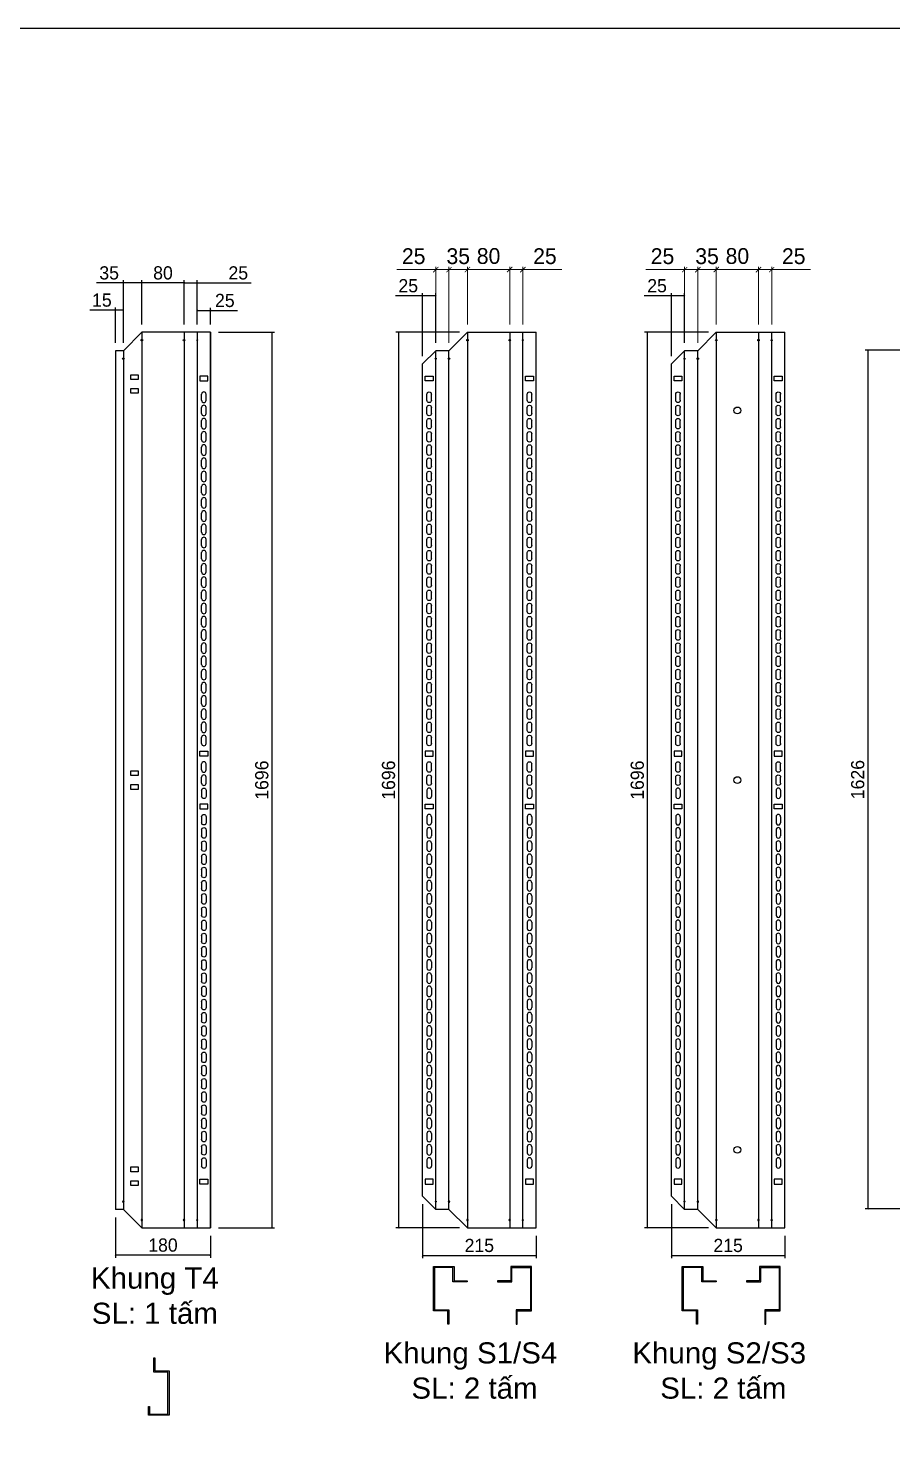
# Model space of a CAD drawing. Header units: millimetres. Extents: x 0 to 7339, y 0 to 5189.
# Drawn here: x 2005 to 3641, y 2511 to 5189 of the extents above; entities that cross this region are included whole.
import ezdxf
from ezdxf.enums import TextEntityAlignment as Align

# ---------------------------------------------------------------- set-up
doc = ezdxf.new("R2010")
doc.units = ezdxf.units.MM
doc.layers.add('CNC', color=7, linetype='Continuous')
doc.layers.add('DIM', color=253, linetype='Continuous')
doc.styles.add('Arial', font='arial.ttf')
doc.styles.add('Tahoma (Input Text)', font='tahoma.ttf')
doc.dimstyles.new('An-1', dxfattribs={"dimtxt": 25, "dimasz": 3, "dimexe": 5, "dimexo": 15, "dimgap": 6, "dimtad": 1, "dimdec": 0, "dimtxsty": 'Standard', "dimblk": 'ARCHTICK', "dimcen": 10, "dimclrd": 5, "dimclre": 5, "dimclrt": 3, "dimazin": 3, "dimtfac": 1, "dimtdec": 0, "dimtmove": 0, "dimatfit": 3, "dimldrblk": 'ARCHTICK', "dimlwd": -1, "dimlwe": -1})
doc.dimstyles.new('BIG', dxfattribs={"dimtxt": 30, "dimasz": 10, "dimexe": 5, "dimexo": 15, "dimgap": 10, "dimtad": 1, "dimdec": 0, "dimtxsty": 'Standard', "dimblk": 'ARCHTICK', "dimcen": 10, "dimclrd": 5, "dimclre": 5, "dimclrt": 3, "dimazin": 3, "dimtfac": 1, "dimtdec": 0, "dimtmove": 0, "dimatfit": 3, "dimldrblk": 'ARCHTICK', "dimlwd": 9, "dimlwe": 9})

# ---------------------------------------------------------------- blocks, each defined once
blk = doc.blocks.new('khungtenAsean2')
at = {"color": 7}
blk.add_lwpolyline([(0, 0), (2970, 0), (2970, -2100), (0, -2100)], close=True, dxfattribs=at)
at = {"color": 1, "style": 'Tahoma (Input Text)', "flags": 8}
for tag, p in [('#03', (506.6, -2019.3)), ('#01', (137.1, -2021.3)), ('#05', (1106.6, -2021.3)), ('#07', (1834.7, -2021.3)), ('#09', (2146.7, -2021.3)), ('#02', (98.5, -2081.3)), ('#04', (486.1, -2081.3)), ('#06', (1065.3, -2081.3)), ('#08', (1817.4, -2081.3)), ('#10', (2146.7, -2081.3))]:
    blk.add_attdef(tag, p, '', height=25, dxfattribs=at)
blk.add_attdef('#11', text='', height=25, dxfattribs=at).set_placement((2915, -2067.3), align=Align.CENTER)
blk = doc.blocks.new('*D22')
at = {"color": 0, "const_width": 0.45}
for points in [[(2326.7, 4656.4), (2323.7, 4653.4)], [(2348.7, 4653.4), (2351.7, 4656.4)]]:
    blk.add_lwpolyline(points, dxfattribs=at)
at = {"layer": 'Defpoints', "color": 0, "transparency": 16777216}
for p in [(2350.2, 4654.9), (2325.2, 4613.6), (2350.2, 4613.6)]:
    blk.add_point(p, dxfattribs=at)
at = {"layer": 'DIM', "color": 5, "transparency": 16777216}
for p, q in [((2325.2, 4628.6), (2325.2, 4659.9)), ((2325.2, 4654.9), (2350.2, 4654.9)), ((2350.2, 4628.6), (2350.2, 4659.9)), ((2350.2, 4654.9), (2401.6, 4654.9))]:
    blk.add_line(p, q, dxfattribs=at)
at = {"layer": 'DIM', "color": 3, "transparency": 16777216, "insert": (2377.4, 4673.7), "char_height": 25, "attachment_point": 5}
blk.add_mtext('25', dxfattribs=at)
blk = doc.blocks.new('_ArchTick')
at = {"color": 0, "const_width": 0.15}
blk.add_lwpolyline([(-0.5, -0.5), (0.5, 0.5)], dxfattribs=at)
blk = doc.blocks.new('*D23')
at = {"color": 0, "const_width": 0.45}
for points in [[(2301.7, 4708.6), (2298.7, 4705.6)], [(2323.7, 4705.6), (2326.7, 4708.6)]]:
    blk.add_lwpolyline(points, dxfattribs=at)
at = {"layer": 'Defpoints', "color": 0, "transparency": 16777216}
for p in [(2300.2, 4707.1), (2300.2, 4613.6), (2325.2, 4613.6)]:
    blk.add_point(p, dxfattribs=at)
at = {"layer": 'DIM', "color": 5, "transparency": 16777216}
for p, q in [((2300.2, 4628.6), (2300.2, 4712.1)), ((2300.2, 4707.1), (2325.2, 4707.1)), ((2325.2, 4628.6), (2325.2, 4712.1)), ((2325.2, 4707.1), (2427.1, 4707.1))]:
    blk.add_line(p, q, dxfattribs=at)
at = {"layer": 'DIM', "color": 3, "transparency": 16777216, "insert": (2402.9, 4725.9), "char_height": 25, "attachment_point": 5}
blk.add_mtext('25', dxfattribs=at)
blk = doc.blocks.new('*D24')
at = {"color": 0, "const_width": 0.45}
for points in [[(2221.7, 4708.6), (2218.7, 4705.6)], [(2298.7, 4705.6), (2301.7, 4708.6)]]:
    blk.add_lwpolyline(points, dxfattribs=at)
at = {"layer": 'Defpoints', "color": 0, "transparency": 16777216}
for p in [(2220.2, 4707.1), (2220.2, 4613.6), (2300.2, 4613.6)]:
    blk.add_point(p, dxfattribs=at)
at = {"layer": 'DIM', "color": 5, "transparency": 16777216}
for p, q in [((2220.2, 4628.6), (2220.2, 4712.1)), ((2300.2, 4707.1), (2220.2, 4707.1)), ((2300.2, 4628.6), (2300.2, 4712.1))]:
    blk.add_line(p, q, dxfattribs=at)
at = {"layer": 'DIM', "color": 3, "transparency": 16777216, "insert": (2260.2, 4725.9), "char_height": 25, "attachment_point": 5}
blk.add_mtext('80', dxfattribs=at)
blk = doc.blocks.new('*D25')
at = {"color": 0, "const_width": 0.45}
for points in [[(2186.7, 4708.6), (2183.7, 4705.6)], [(2218.7, 4705.6), (2221.7, 4708.6)]]:
    blk.add_lwpolyline(points, dxfattribs=at)
at = {"layer": 'Defpoints', "color": 0, "transparency": 16777216}
for p in [(2185.2, 4707.1), (2220.2, 4613.6), (2185.2, 4578.6)]:
    blk.add_point(p, dxfattribs=at)
at = {"layer": 'DIM', "color": 5, "transparency": 16777216}
for p, q in [((2185.2, 4707.1), (2134.2, 4707.1)), ((2185.2, 4593.6), (2185.2, 4712.1)), ((2220.2, 4707.1), (2185.2, 4707.1)), ((2220.2, 4628.6), (2220.2, 4712.1))]:
    blk.add_line(p, q, dxfattribs=at)
at = {"layer": 'DIM', "color": 3, "transparency": 16777216, "insert": (2158.2, 4725.9), "char_height": 25, "attachment_point": 5}
blk.add_mtext('35', dxfattribs=at)
blk = doc.blocks.new('*D26')
at = {"color": 0, "const_width": 0.45}
for points in [[(2171.7, 4657.2), (2168.7, 4654.2)], [(2183.7, 4654.2), (2186.7, 4657.2)]]:
    blk.add_lwpolyline(points, dxfattribs=at)
at = {"layer": 'Defpoints', "color": 0, "transparency": 16777216}
for p in [(2170.2, 4655.7), (2170.2, 4578.6), (2185.2, 4578.6)]:
    blk.add_point(p, dxfattribs=at)
at = {"layer": 'DIM', "color": 5, "transparency": 16777216}
for p, q in [((2170.2, 4593.6), (2170.2, 4660.7)), ((2185.2, 4593.6), (2185.2, 4660.7)), ((2170.2, 4655.7), (2121.5, 4655.7)), ((2185.2, 4655.7), (2170.2, 4655.7))]:
    blk.add_line(p, q, dxfattribs=at)
at = {"layer": 'DIM', "color": 3, "transparency": 16777216, "insert": (2144.4, 4674.4), "char_height": 25, "attachment_point": 5}
blk.add_mtext('15', dxfattribs=at)
blk = doc.blocks.new('*D27')
at = {"color": 0, "const_width": 0.45}
for points in [[(2467.8, 4612.1), (2464.8, 4615.1)], [(2464.8, 2919.1), (2467.8, 2916.1)]]:
    blk.add_lwpolyline(points, dxfattribs=at)
at = {"layer": 'Defpoints', "color": 0, "transparency": 16777216}
for p in [(2350.2, 4613.6), (2350.2, 2917.6), (2466.3, 2917.6)]:
    blk.add_point(p, dxfattribs=at)
at = {"layer": 'DIM', "color": 5, "transparency": 16777216}
for p, q in [((2365.2, 4613.6), (2471.3, 4613.6)), ((2466.3, 4613.6), (2466.3, 2917.6)), ((2365.2, 2917.6), (2471.3, 2917.6))]:
    blk.add_line(p, q, dxfattribs=at)
at = {"layer": 'DIM', "color": 3, "transparency": 16777216, "insert": (2447.6, 3765.6), "char_height": 25, "attachment_point": 5, "rotation": 90}
blk.add_mtext('1696', dxfattribs=at)
blk = doc.blocks.new('*D28')
at = {"color": 0, "const_width": 0.45}
for points in [[(2171.7, 2867.8), (2168.7, 2864.8)], [(2348.7, 2864.8), (2351.7, 2867.8)]]:
    blk.add_lwpolyline(points, dxfattribs=at)
at = {"layer": 'Defpoints', "color": 0, "transparency": 16777216}
for p in [(2170.2, 2952.6), (2350.2, 2917.6), (2170.2, 2866.3)]:
    blk.add_point(p, dxfattribs=at)
at = {"layer": 'DIM', "color": 5, "transparency": 16777216}
for p, q in [((2170.2, 2937.6), (2170.2, 2861.3)), ((2350.2, 2902.6), (2350.2, 2861.3)), ((2350.2, 2866.3), (2170.2, 2866.3))]:
    blk.add_line(p, q, dxfattribs=at)
at = {"layer": 'DIM', "color": 3, "transparency": 16777216, "insert": (2260.2, 2885.1), "char_height": 25, "attachment_point": 5}
blk.add_mtext('180', dxfattribs=at)
blk = doc.blocks.new('A$C143B6121')
at = {"color": 2}
for p, q in [((3.2, 8.5), (14.7, 8.5)), ((3.2, 0), (14.7, 0))]:
    blk.add_line(p, q, dxfattribs=at)
for centre, start, end in [((3.2, 4.3), 90, 270), ((14.7, 4.3), 270, 90)]:
    blk.add_arc(centre, 4.25, start, end, dxfattribs=at)
blk = doc.blocks.new('f3daunguoc')
at = {"layer": 'CNC', "color": 2, "lineweight": -3}
blk.add_circle((0, 0), 1.5, dxfattribs=at)
blk = doc.blocks.new('f2dauxuoi')
at = {"layer": 'CNC', "color": 2, "lineweight": -3}
blk.add_circle((0, 0), 1, dxfattribs=at)
blk = doc.blocks.new('*D29')
at = {"color": 0, "const_width": 1.5}
for points in [[(2807.2, 4737.2), (2797.2, 4727.2)], [(2832.2, 4727.2), (2842.2, 4737.2)]]:
    blk.add_lwpolyline(points, dxfattribs=at)
at = {"layer": 'Defpoints', "color": 0, "transparency": 16777216}
for p in [(2837.2, 4732.2), (2837.2, 4613.6), (2802.2, 4578.6)]:
    blk.add_point(p, dxfattribs=at)
at = {"layer": 'DIM', "color": 5, "lineweight": 9, "transparency": 16777216}
for p, q in [((2802.2, 4593.6), (2802.2, 4737.2)), ((2802.2, 4732.2), (2837.2, 4732.2)), ((2837.2, 4628.6), (2837.2, 4737.2))]:
    blk.add_line(p, q, dxfattribs=at)
at = {"layer": 'DIM', "color": 3, "transparency": 16777216, "insert": (2819.7, 4757.5), "char_height": 30, "attachment_point": 5}
blk.add_mtext('35', dxfattribs=at)
blk = doc.blocks.new('*D30')
at = {"color": 0, "const_width": 1.5}
for points in [[(2842.2, 4737.5), (2832.2, 4727.5)], [(2912.2, 4727.5), (2922.2, 4737.5)]]:
    blk.add_lwpolyline(points, dxfattribs=at)
at = {"layer": 'Defpoints', "color": 0, "transparency": 16777216}
for p in [(2917.2, 4732.5), (2837.2, 4613.6), (2917.2, 4613.6)]:
    blk.add_point(p, dxfattribs=at)
at = {"layer": 'DIM', "color": 5, "lineweight": 9, "transparency": 16777216}
for p, q in [((2837.2, 4628.6), (2837.2, 4737.5)), ((2837.2, 4732.5), (2917.2, 4732.5)), ((2917.2, 4628.6), (2917.2, 4737.5))]:
    blk.add_line(p, q, dxfattribs=at)
at = {"layer": 'DIM', "color": 3, "transparency": 16777216, "insert": (2877.2, 4757.8), "char_height": 30, "attachment_point": 5}
blk.add_mtext('80', dxfattribs=at)
blk = doc.blocks.new('*D31')
at = {"color": 0, "const_width": 1.5}
for points in [[(2782.2, 4737.2), (2772.2, 4727.2)], [(2797.2, 4727.2), (2807.2, 4737.2)]]:
    blk.add_lwpolyline(points, dxfattribs=at)
at = {"layer": 'Defpoints', "color": 0, "transparency": 16777216}
for p in [(2777.2, 4732.2), (2777.2, 4578.6), (2802.2, 4578.6)]:
    blk.add_point(p, dxfattribs=at)
at = {"layer": 'DIM', "color": 5, "lineweight": 9, "transparency": 16777216}
for p, q in [((2777.2, 4732.2), (2703.5, 4732.2)), ((2777.2, 4593.6), (2777.2, 4737.2)), ((2802.2, 4732.2), (2777.2, 4732.2)), ((2802.2, 4593.6), (2802.2, 4737.2))]:
    blk.add_line(p, q, dxfattribs=at)
at = {"layer": 'DIM', "color": 3, "transparency": 16777216, "insert": (2735.3, 4757.5), "char_height": 30, "attachment_point": 5}
blk.add_mtext('25', dxfattribs=at)
blk = doc.blocks.new('*D32')
at = {"color": 0, "const_width": 1.5}
for points in [[(2922.2, 4737.2), (2912.2, 4727.2)], [(2937.2, 4727.2), (2947.2, 4737.2)]]:
    blk.add_lwpolyline(points, dxfattribs=at)
at = {"layer": 'Defpoints', "color": 0, "transparency": 16777216}
for p in [(2942.2, 4732.2), (2917.2, 4613.6), (2942.2, 4613.6)]:
    blk.add_point(p, dxfattribs=at)
at = {"layer": 'DIM', "color": 5, "lineweight": 9, "transparency": 16777216}
for p, q in [((2917.2, 4628.6), (2917.2, 4737.2)), ((2917.2, 4732.2), (2942.2, 4732.2)), ((2942.2, 4628.6), (2942.2, 4737.2)), ((2942.2, 4732.2), (3015.9, 4732.2))]:
    blk.add_line(p, q, dxfattribs=at)
at = {"layer": 'DIM', "color": 3, "transparency": 16777216, "insert": (2984, 4757.5), "char_height": 30, "attachment_point": 5}
blk.add_mtext('25', dxfattribs=at)
blk = doc.blocks.new('*D33')
at = {"color": 0, "const_width": 0.45}
for points in [[(2753.7, 4684.3), (2750.7, 4681.3)], [(2775.7, 4681.3), (2778.7, 4684.3)]]:
    blk.add_lwpolyline(points, dxfattribs=at)
at = {"layer": 'Defpoints', "color": 0, "transparency": 16777216}
for p in [(2752.2, 4682.8), (2752.2, 4553.6), (2777.2, 4578.6)]:
    blk.add_point(p, dxfattribs=at)
at = {"layer": 'DIM', "color": 5, "transparency": 16777216}
for p, q in [((2752.2, 4568.6), (2752.2, 4687.8)), ((2777.2, 4593.6), (2777.2, 4687.8)), ((2752.2, 4682.8), (2700.8, 4682.8)), ((2777.2, 4682.8), (2752.2, 4682.8))]:
    blk.add_line(p, q, dxfattribs=at)
at = {"layer": 'DIM', "color": 3, "transparency": 16777216, "insert": (2725, 4701.6), "char_height": 25, "attachment_point": 5}
blk.add_mtext('25', dxfattribs=at)
blk = doc.blocks.new('*D34')
at = {"color": 0, "const_width": 0.45}
for points in [[(2707.9, 4612.1), (2704.9, 4615.1)], [(2704.9, 2919.1), (2707.9, 2916.1)]]:
    blk.add_lwpolyline(points, dxfattribs=at)
at = {"layer": 'Defpoints', "color": 0, "transparency": 16777216}
for p in [(2837.2, 4613.6), (2706.4, 2917.6), (2837.2, 2917.6)]:
    blk.add_point(p, dxfattribs=at)
at = {"layer": 'DIM', "color": 5, "transparency": 16777216}
for p, q in [((2822.2, 4613.6), (2701.4, 4613.6)), ((2706.4, 4613.6), (2706.4, 2917.6)), ((2822.2, 2917.6), (2701.4, 2917.6))]:
    blk.add_line(p, q, dxfattribs=at)
at = {"layer": 'DIM', "color": 3, "transparency": 16777216, "insert": (2687.7, 3765.6), "char_height": 25, "attachment_point": 5, "rotation": 90}
blk.add_mtext('1696', dxfattribs=at)
blk = doc.blocks.new('*D35')
at = {"color": 0, "const_width": 0.45}
for points in [[(2753.7, 2867.1), (2750.7, 2864.1)], [(2965.7, 2864.1), (2968.7, 2867.1)]]:
    blk.add_lwpolyline(points, dxfattribs=at)
at = {"layer": 'Defpoints', "color": 0, "transparency": 16777216}
for p in [(2752.2, 2977.6), (2967.2, 2917.6), (2967.2, 2865.6)]:
    blk.add_point(p, dxfattribs=at)
at = {"layer": 'DIM', "color": 5, "transparency": 16777216}
for p, q in [((2752.2, 2962.6), (2752.2, 2860.6)), ((2967.2, 2902.6), (2967.2, 2860.6)), ((2752.2, 2865.6), (2967.2, 2865.6))]:
    blk.add_line(p, q, dxfattribs=at)
at = {"layer": 'DIM', "color": 3, "transparency": 16777216, "insert": (2859.7, 2884.4), "char_height": 25, "attachment_point": 5}
blk.add_mtext('215', dxfattribs=at)
blk = doc.blocks.new('*D36')
at = {"color": 0, "const_width": 1.5}
for points in [[(3278.7, 4737.2), (3268.7, 4727.2)], [(3303.7, 4727.2), (3313.7, 4737.2)]]:
    blk.add_lwpolyline(points, dxfattribs=at)
at = {"layer": 'Defpoints', "color": 0, "transparency": 16777216}
for p in [(3308.7, 4732.2), (3308.7, 4613.6), (3273.7, 4578.6)]:
    blk.add_point(p, dxfattribs=at)
at = {"layer": 'DIM', "color": 5, "lineweight": 9, "transparency": 16777216}
for p, q in [((3273.7, 4593.6), (3273.7, 4737.2)), ((3273.7, 4732.2), (3308.7, 4732.2)), ((3308.7, 4628.6), (3308.7, 4737.2))]:
    blk.add_line(p, q, dxfattribs=at)
at = {"layer": 'DIM', "color": 3, "transparency": 16777216, "insert": (3291.2, 4757.5), "char_height": 30, "attachment_point": 5}
blk.add_mtext('35', dxfattribs=at)
blk = doc.blocks.new('*D37')
at = {"color": 0, "const_width": 1.5}
for points in [[(3313.7, 4737.5), (3303.7, 4727.5)], [(3383.7, 4727.5), (3393.7, 4737.5)]]:
    blk.add_lwpolyline(points, dxfattribs=at)
at = {"layer": 'Defpoints', "color": 0, "transparency": 16777216}
for p in [(3388.7, 4732.5), (3308.7, 4613.6), (3388.7, 4613.6)]:
    blk.add_point(p, dxfattribs=at)
at = {"layer": 'DIM', "color": 5, "lineweight": 9, "transparency": 16777216}
for p, q in [((3308.7, 4628.6), (3308.7, 4737.5)), ((3308.7, 4732.5), (3388.7, 4732.5)), ((3388.7, 4628.6), (3388.7, 4737.5))]:
    blk.add_line(p, q, dxfattribs=at)
at = {"layer": 'DIM', "color": 3, "transparency": 16777216, "insert": (3348.7, 4757.8), "char_height": 30, "attachment_point": 5}
blk.add_mtext('80', dxfattribs=at)
blk = doc.blocks.new('*D38')
at = {"color": 0, "const_width": 1.5}
for points in [[(3253.7, 4737.2), (3243.7, 4727.2)], [(3268.7, 4727.2), (3278.7, 4737.2)]]:
    blk.add_lwpolyline(points, dxfattribs=at)
at = {"layer": 'Defpoints', "color": 0, "transparency": 16777216}
for p in [(3248.7, 4732.2), (3248.7, 4578.6), (3273.7, 4578.6)]:
    blk.add_point(p, dxfattribs=at)
at = {"layer": 'DIM', "color": 5, "lineweight": 9, "transparency": 16777216}
for p, q in [((3248.7, 4732.2), (3175, 4732.2)), ((3248.7, 4593.6), (3248.7, 4737.2)), ((3273.7, 4732.2), (3248.7, 4732.2)), ((3273.7, 4593.6), (3273.7, 4737.2))]:
    blk.add_line(p, q, dxfattribs=at)
at = {"layer": 'DIM', "color": 3, "transparency": 16777216, "insert": (3206.8, 4757.5), "char_height": 30, "attachment_point": 5}
blk.add_mtext('25', dxfattribs=at)
blk = doc.blocks.new('*D39')
at = {"color": 0, "const_width": 1.5}
for points in [[(3393.7, 4737.2), (3383.7, 4727.2)], [(3408.7, 4727.2), (3418.7, 4737.2)]]:
    blk.add_lwpolyline(points, dxfattribs=at)
at = {"layer": 'Defpoints', "color": 0, "transparency": 16777216}
for p in [(3413.7, 4732.2), (3388.7, 4613.6), (3413.7, 4613.6)]:
    blk.add_point(p, dxfattribs=at)
at = {"layer": 'DIM', "color": 5, "lineweight": 9, "transparency": 16777216}
for p, q in [((3388.7, 4628.6), (3388.7, 4737.2)), ((3388.7, 4732.2), (3413.7, 4732.2)), ((3413.7, 4628.6), (3413.7, 4737.2)), ((3413.7, 4732.2), (3487.4, 4732.2))]:
    blk.add_line(p, q, dxfattribs=at)
at = {"layer": 'DIM', "color": 3, "transparency": 16777216, "insert": (3455.5, 4757.5), "char_height": 30, "attachment_point": 5}
blk.add_mtext('25', dxfattribs=at)
blk = doc.blocks.new('*D40')
at = {"color": 0, "const_width": 0.45}
for points in [[(3225.2, 4684.3), (3222.2, 4681.3)], [(3247.2, 4681.3), (3250.2, 4684.3)]]:
    blk.add_lwpolyline(points, dxfattribs=at)
at = {"layer": 'Defpoints', "color": 0, "transparency": 16777216}
for p in [(3223.7, 4682.8), (3223.7, 4553.6), (3248.7, 4578.6)]:
    blk.add_point(p, dxfattribs=at)
at = {"layer": 'DIM', "color": 5, "transparency": 16777216}
for p, q in [((3223.7, 4568.6), (3223.7, 4687.8)), ((3248.7, 4593.6), (3248.7, 4687.8)), ((3223.7, 4682.8), (3172.3, 4682.8)), ((3248.7, 4682.8), (3223.7, 4682.8))]:
    blk.add_line(p, q, dxfattribs=at)
at = {"layer": 'DIM', "color": 3, "transparency": 16777216, "insert": (3196.5, 4701.6), "char_height": 25, "attachment_point": 5}
blk.add_mtext('25', dxfattribs=at)
blk = doc.blocks.new('*D41')
at = {"color": 0, "const_width": 0.45}
for points in [[(3179.4, 4612.1), (3176.4, 4615.1)], [(3176.4, 2919.1), (3179.4, 2916.1)]]:
    blk.add_lwpolyline(points, dxfattribs=at)
at = {"layer": 'Defpoints', "color": 0, "transparency": 16777216}
for p in [(3308.7, 4613.6), (3177.9, 2917.6), (3308.7, 2917.6)]:
    blk.add_point(p, dxfattribs=at)
at = {"layer": 'DIM', "color": 5, "transparency": 16777216}
for p, q in [((3293.7, 4613.6), (3172.9, 4613.6)), ((3177.9, 4613.6), (3177.9, 2917.6)), ((3293.7, 2917.6), (3172.9, 2917.6))]:
    blk.add_line(p, q, dxfattribs=at)
at = {"layer": 'DIM', "color": 3, "transparency": 16777216, "insert": (3159.1, 3765.6), "char_height": 25, "attachment_point": 5, "rotation": 90}
blk.add_mtext('1696', dxfattribs=at)
blk = doc.blocks.new('*D42')
at = {"color": 0, "const_width": 0.45}
for points in [[(3225.2, 2867.1), (3222.2, 2864.1)], [(3437.2, 2864.1), (3440.2, 2867.1)]]:
    blk.add_lwpolyline(points, dxfattribs=at)
at = {"layer": 'Defpoints', "color": 0, "transparency": 16777216}
for p in [(3223.7, 2977.6), (3438.7, 2917.6), (3438.7, 2865.6)]:
    blk.add_point(p, dxfattribs=at)
at = {"layer": 'DIM', "color": 5, "transparency": 16777216}
for p, q in [((3223.7, 2962.6), (3223.7, 2860.6)), ((3438.7, 2902.6), (3438.7, 2860.6)), ((3223.7, 2865.6), (3438.7, 2865.6))]:
    blk.add_line(p, q, dxfattribs=at)
at = {"layer": 'DIM', "color": 3, "transparency": 16777216, "insert": (3331.2, 2884.4), "char_height": 25, "attachment_point": 5}
blk.add_mtext('215', dxfattribs=at)
blk = doc.blocks.new('*D44')
at = {"color": 0, "const_width": 0.45}
for points in [[(3597.1, 4578.1), (3594.1, 4581.1)], [(3594.1, 2955.1), (3597.1, 2952.1)]]:
    blk.add_lwpolyline(points, dxfattribs=at)
at = {"layer": 'Defpoints', "color": 0, "transparency": 16777216}
for p in [(3700.7, 4579.6), (3595.6, 2953.6), (3700.7, 2953.6)]:
    blk.add_point(p, dxfattribs=at)
at = {"layer": 'DIM', "color": 5, "transparency": 16777216}
for p, q in [((3685.7, 4579.6), (3590.6, 4579.6)), ((3595.6, 4579.6), (3595.6, 2953.6)), ((3685.7, 2953.6), (3590.6, 2953.6))]:
    blk.add_line(p, q, dxfattribs=at)
at = {"layer": 'DIM', "color": 3, "transparency": 16777216, "insert": (3576.8, 3766.6), "char_height": 25, "attachment_point": 5, "rotation": 90}
blk.add_mtext('1626', dxfattribs=at)

msp = doc.modelspace()

# ---------------------------------------------------------------- linework, layer by layer
at = {"color": 7}
for p, q in [((2220.2, 4613.6), (2220.2, 2917.6)), ((2300.2, 4613.6), (2300.2, 2917.6)), ((2325.2, 4613.6), (2325.2, 2917.6)), ((2350.2, 4613.6), (2350.2, 2917.6)), ((2837.2, 4613.6), (2837.2, 2917.6)), ((2837.2, 4613.6), (2967.2, 4613.6)), ((2917.2, 4613.6), (2917.2, 2917.6)), ((2942.2, 2917.6), (2942.2, 4613.6)), ((2967.2, 2917.6), (2967.2, 4613.6)), ((3308.7, 4613.6), (3308.7, 2917.6)), ((3308.7, 4613.6), (3438.7, 4613.6)), ((3388.7, 4613.6), (3388.7, 2917.6)), ((3413.7, 2917.6), (3413.7, 4613.6)), ((3438.7, 2917.6), (3438.7, 4613.6)), ((2170.2, 4578.6), (2170.2, 2952.6)), ((2185.2, 4578.6), (2185.2, 2952.6)), ((2752.2, 2977.6), (2752.2, 4553.6)), ((2777.2, 2952.6), (2777.2, 4578.6)), ((2802.2, 2952.6), (2802.2, 4578.6)), ((3223.7, 2977.6), (3223.7, 4553.6)), ((3248.7, 2952.6), (3248.7, 4578.6)), ((3273.7, 2952.6), (3273.7, 4578.6)), ((2837.2, 2917.6), (2967.2, 2917.6)), ((3308.7, 2917.6), (3438.7, 2917.6))]:
    msp.add_line(p, q, dxfattribs=at)
for points in [[(2220.2, 4613.6), (2185.2, 4578.6), (2170.2, 4578.6)], [(2220.2, 2917.6), (2350.2, 2917.6), (2350.2, 4613.6), (2220.2, 4613.6)], [(2837.2, 4613.6), (2802.2, 4578.6), (2777.2, 4578.6), (2752.2, 4553.6)], [(3308.7, 4613.6), (3273.7, 4578.6), (3248.7, 4578.6), (3223.7, 4553.6)], [(2170.2, 4578.6), (2170.2, 2952.6)], [(2837.2, 2917.6), (2802.2, 2952.6), (2777.2, 2952.6), (2752.2, 2977.6)], [(3308.7, 2917.6), (3273.7, 2952.6), (3248.7, 2952.6), (3223.7, 2977.6)], [(2220.2, 2917.6), (2185.2, 2952.6), (2170.2, 2952.6)], [(2836.7, 2815.5), (2809.7, 2815.5), (2809.7, 2842.5), (2774.7, 2842.5), (2774.7, 2762.5), (2801.7, 2762.5), (2801.7, 2735.5), (2799.7, 2735.5), (2799.7, 2760.5), (2772.7, 2760.5), (2772.7, 2844.5), (2811.7, 2844.5), (2811.7, 2817.5), (2836.7, 2817.5), (2836.7, 2815.5)], [(2894.4, 2815.5), (2921.4, 2815.5), (2921.4, 2842.5), (2956.4, 2842.5), (2956.4, 2762.5), (2929.4, 2762.5), (2929.4, 2735.5), (2931.4, 2735.5), (2931.4, 2760.5), (2958.4, 2760.5), (2958.4, 2844.5), (2919.4, 2844.5), (2919.4, 2817.5), (2894.4, 2817.5), (2894.4, 2815.5)], [(3308.2, 2815.5), (3281.2, 2815.5), (3281.2, 2842.5), (3246.2, 2842.5), (3246.2, 2762.5), (3273.2, 2762.5), (3273.2, 2735.5), (3271.2, 2735.5), (3271.2, 2760.5), (3244.2, 2760.5), (3244.2, 2844.5), (3283.2, 2844.5), (3283.2, 2817.5), (3308.2, 2817.5), (3308.2, 2815.5)], [(3365.9, 2815.5), (3392.9, 2815.5), (3392.9, 2842.5), (3427.9, 2842.5), (3427.9, 2762.5), (3400.9, 2762.5), (3400.9, 2735.5), (3402.9, 2735.5), (3402.9, 2760.5), (3429.9, 2760.5), (3429.9, 2844.5), (3390.9, 2844.5), (3390.9, 2817.5), (3365.9, 2817.5), (3365.9, 2815.5)]]:
    msp.add_lwpolyline(points, dxfattribs=at)
at = {"color": 2}
for points in [[(2199.2, 4533.1), (2213.2, 4533.1), (2213.2, 4524.1), (2199.2, 4524.1)], [(2330.2, 4521.5), (2345.2, 4521.5), (2345.2, 4530.8), (2330.2, 4530.8)], [(2772.2, 4521.5), (2757.2, 4521.5), (2757.2, 4530.8), (2772.2, 4530.8)], [(2962.2, 4521.5), (2947.2, 4521.5), (2947.2, 4530.8), (2962.2, 4530.8)], [(3243.7, 4521.5), (3228.7, 4521.5), (3228.7, 4530.8), (3243.7, 4530.8)], [(3433.7, 4521.5), (3418.7, 4521.5), (3418.7, 4530.8), (3433.7, 4530.8)], [(2199.2, 4507.1), (2213.2, 4507.1), (2213.2, 4498.1), (2199.2, 4498.1)], [(2330.2, 3820.3), (2345.2, 3820.3), (2345.2, 3811), (2330.2, 3811)], [(2772.2, 3820.3), (2757.2, 3820.3), (2757.2, 3811), (2772.2, 3811)], [(2962.2, 3820.3), (2947.2, 3820.3), (2947.2, 3811), (2962.2, 3811)], [(3243.7, 3820.3), (3228.7, 3820.3), (3228.7, 3811), (3243.7, 3811)], [(3433.7, 3820.3), (3418.7, 3820.3), (3418.7, 3811), (3433.7, 3811)], [(2199.2, 3783.1), (2213.2, 3783.1), (2213.2, 3774.1), (2199.2, 3774.1)], [(2199.2, 3757.1), (2213.2, 3757.1), (2213.2, 3748.1), (2199.2, 3748.1)], [(2330.2, 3711), (2345.2, 3711), (2345.2, 3720.3), (2330.2, 3720.3)], [(2772.2, 3711), (2757.2, 3711), (2757.2, 3720.3), (2772.2, 3720.3)], [(2962.2, 3711), (2947.2, 3711), (2947.2, 3720.3), (2962.2, 3720.3)], [(3243.7, 3711), (3228.7, 3711), (3228.7, 3720.3), (3243.7, 3720.3)], [(3433.7, 3711), (3418.7, 3711), (3418.7, 3720.3), (3433.7, 3720.3)], [(2199.2, 3033.1), (2213.2, 3033.1), (2213.2, 3024.1), (2199.2, 3024.1)], [(2199.2, 3007.1), (2213.2, 3007.1), (2213.2, 2998.1), (2199.2, 2998.1)], [(2330.2, 3009.8), (2345.2, 3009.8), (2345.2, 3000.5), (2330.2, 3000.5)], [(2772.2, 3009.8), (2757.2, 3009.8), (2757.2, 3000.5), (2772.2, 3000.5)], [(2962.2, 3009.8), (2947.2, 3009.8), (2947.2, 3000.5), (2962.2, 3000.5)], [(3243.7, 3009.8), (3228.7, 3009.8), (3228.7, 3000.5), (3243.7, 3000.5)], [(3433.7, 3009.8), (3418.7, 3009.8), (3418.7, 3000.5), (3433.7, 3000.5)]]:
    msp.add_lwpolyline(points, close=True, dxfattribs=at)
at = {"color": 7}
msp.add_lwpolyline([(2244.7, 2646.9), (2271.7, 2646.9), (2271.7, 2562.9), (2232.7, 2562.9), (2232.7, 2579.9), (2234.7, 2579.9), (2234.7, 2564.9), (2269.7, 2564.9), (2269.7, 2644.9), (2242.7, 2644.9), (2242.7, 2671.9), (2244.7, 2671.9)], close=True, dxfattribs=at)
at = {"color": 2, "lineweight": -3}
for centre in [(2942.2, 4598.6), (3413.7, 4598.6), (2777.2, 4563.6), (3248.7, 4563.6), (2777.2, 2967.6), (3248.7, 2967.6), (2942.2, 2932.6), (3413.7, 2932.6)]:
    msp.add_circle(centre, 1, dxfattribs=at)
at = {"color": 2}
for centre in [(3348.7, 4465.6), (3348.7, 3765.6), (3348.7, 3065.6)]:
    msp.add_circle(centre, 6.5, dxfattribs=at)

# ---------------------------------------------------------------- block references
at = {"color": 7, "xscale": 2.471040000003995, "yscale": 2.471040000003995, "zscale": 2.471040000003995}
msp.add_blockref('khungtenAsean2', (0, 5189.2), dxfattribs=at)
at = {"lineweight": -3, "rotation": 180}
for name, p in [('f3daunguoc', (2220.2, 4598.6)), ('f3daunguoc', (2300.2, 4598.6)), ('f3daunguoc', (2837.2, 4598.6)), ('f3daunguoc', (2917.2, 4598.6)), ('f3daunguoc', (3308.7, 4598.6)), ('f3daunguoc', (3388.7, 4598.6)), ('f3daunguoc', (2185.2, 4563.6)), ('f3daunguoc', (2802.2, 4563.6)), ('f3daunguoc', (3273.7, 4563.6)), ('f2dauxuoi', (2325.2, 2932.6))]:
    msp.add_blockref(name, p, dxfattribs=at)
at = {"lineweight": -3, "xscale": -1}
for name, p in [('f2dauxuoi', (2325.2, 4598.6)), ('f3daunguoc', (2185.2, 2967.6)), ('f3daunguoc', (2802.2, 2967.6)), ('f3daunguoc', (3273.7, 2967.6)), ('f3daunguoc', (2220.2, 2932.6)), ('f3daunguoc', (2300.2, 2932.6)), ('f3daunguoc', (2837.2, 2932.6)), ('f3daunguoc', (2917.2, 2932.6)), ('f3daunguoc', (3308.7, 2932.6)), ('f3daunguoc', (3388.7, 2932.6))]:
    msp.add_blockref(name, p, dxfattribs=at)
at = {"color": 7}
for p, rotation in [((2342, 4481.6), 90), ((2342, 4456.6), 90), ((2342, 4431.6), 90), ((2342, 4406.6), 90), ((2342, 4381.6), 90), ((2342, 4356.6), 90), ((2342, 4331.6), 90), ((2342, 4306.6), 90), ((2342, 4281.6), 90), ((2342, 4256.6), 90), ((2342, 4231.6), 90), ((2342, 4206.6), 90), ((2342, 4181.6), 90), ((2342, 4156.6), 90), ((2342, 4131.6), 90), ((2342, 4106.6), 90), ((2342, 4081.6), 90), ((2342, 4056.6), 90), ((2342, 4031.6), 90), ((2342, 4006.6), 90), ((2342, 3981.6), 90), ((2342, 3956.6), 90), ((2342, 3931.6), 90), ((2342, 3906.6), 90), ((2342, 3881.6), 90), ((2342, 3856.6), 90), ((2342, 3831.6), 90), ((2342, 3781.6), 90), ((2342, 3756.6), 90), ((2760.4, 3749.6), 270), ((2950.4, 3749.6), 270), ((3231.9, 3749.6), 270), ((3421.9, 3749.6), 270), ((2760.4, 3699.6), 270), ((2950.4, 3699.6), 270), ((3231.9, 3699.6), 270), ((3421.9, 3699.6), 270), ((2760.4, 3674.6), 270), ((2950.4, 3674.6), 270), ((3231.9, 3674.6), 270), ((3421.9, 3674.6), 270), ((2760.4, 3649.6), 270), ((2950.4, 3649.6), 270), ((3231.9, 3649.6), 270), ((3421.9, 3649.6), 270), ((2760.4, 3624.6), 270), ((2950.4, 3624.6), 270), ((3231.9, 3624.6), 270), ((3421.9, 3624.6), 270), ((2760.4, 3599.6), 270), ((2950.4, 3599.6), 270), ((3231.9, 3599.6), 270), ((3421.9, 3599.6), 270), ((2760.4, 3574.6), 270), ((2950.4, 3574.6), 270), ((3231.9, 3574.6), 270), ((3421.9, 3574.6), 270), ((2760.4, 3549.6), 270), ((2950.4, 3549.6), 270), ((3231.9, 3549.6), 270), ((3421.9, 3549.6), 270), ((2760.4, 3524.6), 270), ((2950.4, 3524.6), 270), ((3231.9, 3524.6), 270), ((3421.9, 3524.6), 270), ((2760.4, 3499.6), 270), ((2950.4, 3499.6), 270), ((3231.9, 3499.6), 270), ((3421.9, 3499.6), 270), ((2760.4, 3474.6), 270), ((2950.4, 3474.6), 270), ((3231.9, 3474.6), 270), ((3421.9, 3474.6), 270), ((2760.4, 3449.6), 270), ((2950.4, 3449.6), 270), ((3231.9, 3449.6), 270), ((3421.9, 3449.6), 270), ((2760.4, 3424.6), 270), ((2950.4, 3424.6), 270), ((3231.9, 3424.6), 270), ((3421.9, 3424.6), 270), ((2760.4, 3399.6), 270), ((2760.4, 3374.6), 270), ((2950.4, 3399.6), 270), ((2950.4, 3374.6), 270), ((3231.9, 3399.6), 270), ((3231.9, 3374.6), 270), ((3421.9, 3399.6), 270), ((3421.9, 3374.6), 270), ((2760.4, 3349.6), 270), ((2950.4, 3349.6), 270), ((3231.9, 3349.6), 270), ((3421.9, 3349.6), 270), ((2760.4, 3324.6), 270), ((2950.4, 3324.6), 270), ((3231.9, 3324.6), 270), ((3421.9, 3324.6), 270), ((2760.4, 3299.6), 270), ((2950.4, 3299.6), 270), ((3231.9, 3299.6), 270), ((3421.9, 3299.6), 270), ((2760.4, 3274.6), 270), ((2950.4, 3274.6), 270), ((3231.9, 3274.6), 270), ((3421.9, 3274.6), 270), ((2760.4, 3249.6), 270), ((2950.4, 3249.6), 270), ((3231.9, 3249.6), 270), ((3421.9, 3249.6), 270), ((2760.4, 3224.6), 270), ((2950.4, 3224.6), 270), ((3231.9, 3224.6), 270), ((3421.9, 3224.6), 270), ((2760.4, 3199.6), 270), ((2950.4, 3199.6), 270), ((3231.9, 3199.6), 270), ((3421.9, 3199.6), 270), ((2760.4, 3174.6), 270), ((2950.4, 3174.6), 270), ((3231.9, 3174.6), 270), ((3421.9, 3174.6), 270), ((2760.4, 3149.6), 270), ((2950.4, 3149.6), 270), ((3231.9, 3149.6), 270), ((3421.9, 3149.6), 270), ((2760.4, 3124.6), 270), ((2950.4, 3124.6), 270), ((3231.9, 3124.6), 270), ((3421.9, 3124.6), 270), ((2760.4, 3099.6), 270), ((2950.4, 3099.6), 270), ((3231.9, 3099.6), 270), ((3421.9, 3099.6), 270), ((2760.4, 3074.6), 270), ((2950.4, 3074.6), 270), ((3231.9, 3074.6), 270), ((3421.9, 3074.6), 270), ((2760.4, 3049.6), 270), ((2950.4, 3049.6), 270), ((3231.9, 3049.6), 270), ((3421.9, 3049.6), 270)]:
    msp.add_blockref('A$C143B6121', p, dxfattribs=dict(at, rotation=rotation))
at = {"color": 7, "xscale": -1}
for p, rotation in [((2760.4, 4481.6), 270), ((2950.4, 4481.6), 270), ((3231.9, 4481.6), 270), ((3421.9, 4481.6), 270), ((2760.4, 4456.6), 270), ((2950.4, 4456.6), 270), ((3231.9, 4456.6), 270), ((3421.9, 4456.6), 270), ((2760.4, 4431.6), 270), ((2950.4, 4431.6), 270), ((3231.9, 4431.6), 270), ((3421.9, 4431.6), 270), ((2760.4, 4406.6), 270), ((2950.4, 4406.6), 270), ((3231.9, 4406.6), 270), ((3421.9, 4406.6), 270), ((2760.4, 4381.6), 270), ((2950.4, 4381.6), 270), ((3231.9, 4381.6), 270), ((3421.9, 4381.6), 270), ((2760.4, 4356.6), 270), ((2950.4, 4356.6), 270), ((3231.9, 4356.6), 270), ((3421.9, 4356.6), 270), ((2760.4, 4331.6), 270), ((2950.4, 4331.6), 270), ((3231.9, 4331.6), 270), ((3421.9, 4331.6), 270), ((2760.4, 4306.6), 270), ((2950.4, 4306.6), 270), ((3231.9, 4306.6), 270), ((3421.9, 4306.6), 270), ((2760.4, 4281.6), 270), ((2950.4, 4281.6), 270), ((3231.9, 4281.6), 270), ((3421.9, 4281.6), 270), ((2760.4, 4256.6), 270), ((2950.4, 4256.6), 270), ((3231.9, 4256.6), 270), ((3421.9, 4256.6), 270), ((2760.4, 4231.6), 270), ((2950.4, 4231.6), 270), ((3231.9, 4231.6), 270), ((3421.9, 4231.6), 270), ((2760.4, 4206.6), 270), ((2950.4, 4206.6), 270), ((3231.9, 4206.6), 270), ((3421.9, 4206.6), 270), ((2760.4, 4181.6), 270), ((2950.4, 4181.6), 270), ((3231.9, 4181.6), 270), ((3421.9, 4181.6), 270), ((2760.4, 4156.6), 270), ((2950.4, 4156.6), 270), ((3231.9, 4156.6), 270), ((3421.9, 4156.6), 270), ((2760.4, 4131.6), 270), ((2760.4, 4106.6), 270), ((2950.4, 4131.6), 270), ((2950.4, 4106.6), 270), ((3231.9, 4131.6), 270), ((3231.9, 4106.6), 270), ((3421.9, 4131.6), 270), ((3421.9, 4106.6), 270), ((2760.4, 4081.6), 270), ((2950.4, 4081.6), 270), ((3231.9, 4081.6), 270), ((3421.9, 4081.6), 270), ((2760.4, 4056.6), 270), ((2950.4, 4056.6), 270), ((3231.9, 4056.6), 270), ((3421.9, 4056.6), 270), ((2760.4, 4031.6), 270), ((2950.4, 4031.6), 270), ((3231.9, 4031.6), 270), ((3421.9, 4031.6), 270), ((2760.4, 4006.6), 270), ((2950.4, 4006.6), 270), ((3231.9, 4006.6), 270), ((3421.9, 4006.6), 270), ((2760.4, 3981.6), 270), ((2950.4, 3981.6), 270), ((3231.9, 3981.6), 270), ((3421.9, 3981.6), 270), ((2760.4, 3956.6), 270), ((2950.4, 3956.6), 270), ((3231.9, 3956.6), 270), ((3421.9, 3956.6), 270), ((2760.4, 3931.6), 270), ((2950.4, 3931.6), 270), ((3231.9, 3931.6), 270), ((3421.9, 3931.6), 270), ((2760.4, 3906.6), 270), ((2950.4, 3906.6), 270), ((3231.9, 3906.6), 270), ((3421.9, 3906.6), 270), ((2760.4, 3881.6), 270), ((2950.4, 3881.6), 270), ((3231.9, 3881.6), 270), ((3421.9, 3881.6), 270), ((2760.4, 3856.6), 270), ((2950.4, 3856.6), 270), ((3231.9, 3856.6), 270), ((3421.9, 3856.6), 270), ((2760.4, 3831.6), 270), ((2950.4, 3831.6), 270), ((3231.9, 3831.6), 270), ((3421.9, 3831.6), 270), ((2760.4, 3781.6), 270), ((2950.4, 3781.6), 270), ((3231.9, 3781.6), 270), ((3421.9, 3781.6), 270), ((2342, 3749.6), 90), ((2760.4, 3756.6), 270), ((2950.4, 3756.6), 270), ((3231.9, 3756.6), 270), ((3421.9, 3756.6), 270), ((2342, 3699.6), 90), ((2342, 3674.6), 90), ((2342, 3649.6), 90), ((2342, 3624.6), 90), ((2342, 3599.6), 90), ((2342, 3574.6), 90), ((2342, 3549.6), 90), ((2342, 3524.6), 90), ((2342, 3499.6), 90), ((2342, 3474.6), 90), ((2342, 3449.6), 90), ((2342, 3424.6), 90), ((2342, 3399.6), 90), ((2342, 3374.6), 90), ((2342, 3349.6), 90), ((2342, 3324.6), 90), ((2342, 3299.6), 90), ((2342, 3274.6), 90), ((2342, 3249.6), 90), ((2342, 3224.6), 90), ((2342, 3199.6), 90), ((2342, 3174.6), 90), ((2342, 3149.6), 90), ((2342, 3124.6), 90), ((2342, 3099.6), 90), ((2342, 3074.6), 90), ((2342, 3049.6), 90)]:
    msp.add_blockref('A$C143B6121', p, dxfattribs=dict(at, rotation=rotation))

# ---------------------------------------------------------------- texts
at = {"color": 7, "char_height": 40, "width": 594.894, "attachment_point": 5, "style": 'Arial'}
for s, insert in [('Khung T4\\PSL: 1 tấm', (2244.8, 2789.2)), ('Khung S1/S4\\P SL: 2 tấm', (2842.8, 2647.5)), ('Khung S2/S3\\P SL: 2 tấm', (3314.3, 2647.5))]:
    msp.add_mtext(s, dxfattribs=dict(at, insert=insert))

# ---------------------------------------------------------------- dimensions: what is measured, and where the dimension line sits
at = {"layer": 'DIM', "color": 7}
for base, p1, p2, picture, middle in [((2777.2, 4732.2), (2802.2, 4578.6), (2777.2, 4578.6), '*D31', (2735.3, 4757.5)), ((3248.7, 4732.2), (3273.7, 4578.6), (3248.7, 4578.6), '*D38', (3206.8, 4757.5))]:
    dim = msp.add_linear_dim(base=base, p1=p1, p2=p2, dimstyle='BIG', dxfattribs=at)
    dim.commit()
    dim.dimension.update_dxf_attribs({"geometry": picture, "text_midpoint": middle})
for base, p1, p2, picture, middle in [((2837.2, 4732.2), (2802.2, 4578.6), (2837.2, 4613.6), '*D29', (2819.7, 4732.2)), ((2917.2, 4732.5), (2837.2, 4613.6), (2917.2, 4613.6), '*D30', (2877.2, 4732.5)), ((3308.7, 4732.2), (3273.7, 4578.6), (3308.7, 4613.6), '*D36', (3291.2, 4732.2)), ((3388.7, 4732.5), (3308.7, 4613.6), (3388.7, 4613.6), '*D37', (3348.7, 4732.5))]:
    dim = msp.add_linear_dim(base=base, p1=p1, p2=p2, dimstyle='BIG', dxfattribs=at)
    dim.commit()
    dim.dimension.update_dxf_attribs({"geometry": picture, "text_midpoint": middle, "dimtype": 160})
for base, p1, p2, angle, dimstyle, picture, middle in [((2942.2, 4732.2), (2917.2, 4613.6), (2942.2, 4613.6), 180, 'BIG', '*D32', (2984, 4757.5)), ((3413.7, 4732.2), (3388.7, 4613.6), (3413.7, 4613.6), 180, 'BIG', '*D39', (3455.5, 4757.5)), ((2185.2, 4707.1), (2220.2, 4613.6), (2185.2, 4578.6), 180, 'An-1', '*D25', (2158.2, 4725.9)), ((2220.2, 4707.1), (2300.2, 4613.6), (2220.2, 4613.6), 180, 'An-1', '*D24', (2260.2, 4725.9)), ((2170.2, 4655.7), (2185.2, 4578.6), (2170.2, 4578.6), 180, 'An-1', '*D26', (2144.4, 4674.4)), ((2350.2, 4654.9), (2325.2, 4613.6), (2350.2, 4613.6), 180, 'An-1', '*D22', (2377.4, 4673.7)), ((2466.3, 2917.6), (2350.2, 4613.6), (2350.2, 2917.6), 90, 'An-1', '*D27', (2447.6, 3765.6))]:
    dim = msp.add_linear_dim(base=base, p1=p1, p2=p2, angle=angle, dimstyle=dimstyle, dxfattribs=at)
    dim.commit()
    dim.dimension.update_dxf_attribs({"geometry": picture, "text_midpoint": middle})
dim = msp.add_linear_dim(base=(2300.2, 4707.1), p1=(2325.2, 4613.6), p2=(2300.2, 4613.6), angle=180, dimstyle='An-1', dxfattribs=at)
dim.commit()
dim.dimension.update_dxf_attribs({"geometry": '*D23', "text_midpoint": (2402.9, 4707.1), "dimtype": 160})
at = {"layer": 'DIM', "color": 2}
for base, p1, p2, picture, middle in [((2752.2, 4682.8), (2777.2, 4578.6), (2752.2, 4553.6), '*D33', (2725, 4701.6)), ((3223.7, 4682.8), (3248.7, 4578.6), (3223.7, 4553.6), '*D40', (3196.5, 4701.6)), ((2967.2, 2865.6), (2752.2, 2977.6), (2967.2, 2917.6), '*D35', (2859.7, 2884.4)), ((3438.7, 2865.6), (3223.7, 2977.6), (3438.7, 2917.6), '*D42', (3331.2, 2884.4))]:
    dim = msp.add_linear_dim(base=base, p1=p1, p2=p2, dimstyle='An-1', dxfattribs=at)
    dim.commit()
    dim.dimension.update_dxf_attribs({"geometry": picture, "text_midpoint": middle})
for base, p1, p2, angle, picture, middle in [((2706.4, 2917.6), (2837.2, 4613.6), (2837.2, 2917.6), 90, '*D34', (2687.7, 3765.6)), ((3177.9, 2917.6), (3308.7, 4613.6), (3308.7, 2917.6), 90, '*D41', (3159.1, 3765.6)), ((3595.6, 2953.6), (3700.7, 4579.6), (3700.7, 2953.6), 90, '*D44', (3576.8, 3766.6)), ((2170.2, 2866.3), (2350.2, 2917.6), (2170.2, 2952.6), 180, '*D28', (2260.2, 2885.1))]:
    dim = msp.add_linear_dim(base=base, p1=p1, p2=p2, angle=angle, dimstyle='An-1', dxfattribs=at)
    dim.commit()
    dim.dimension.update_dxf_attribs({"geometry": picture, "text_midpoint": middle})

doc.saveas('drawing.dxf')
